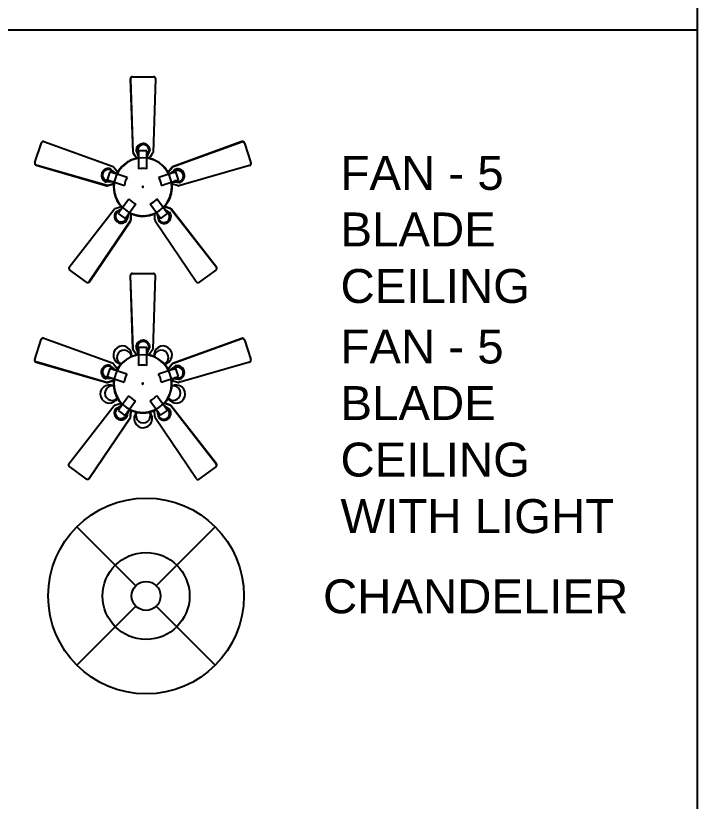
# Model space of a CAD drawing. Header units: inches. Extents: x 1062 to 6528, y -11616 to 5280.
# Drawn here: x 3020.3 to 3120, y -11126.3 to -11011.5 of the extents above; entities that cross this region are included whole.
import ezdxf

# ---------------------------------------------------------------- set-up
doc = ezdxf.new("R2010")
doc.units = ezdxf.units.IN
doc.header["$LTSCALE"] = 24
doc.header["$MEASUREMENT"] = 0
doc.layers.add('ELEC', color=1, linetype='CONTINUOUS')
doc.styles.add('ssp_STD', font='arial.ttf')

# ---------------------------------------------------------------- blocks, each defined once
blk = doc.blocks.new('*U200')
at = {"layer": 'ELEC', "color": 0}
for p, q in [((-2.43, 26, -46.52), (-2.46, 26, -46.52)), ((-2.43, 26, -46.52), (2.5, 26, -46.52)), ((-2.94, 25.51, -46.52), (-2.36, 8.14, -46.52)), ((-2.9, 25.51, -46.52), (-2.94, 25.51, -46.52)), ((-2.32, 8.14, -46.52), (-2.9, 25.51, -46.52)), ((2.97, 25.51, -46.52), (2.39, 8.14, -46.52)), ((-25.48, 5.72, -46.52), (-23.96, 10.41, -46.52)), ((-23.35, 10.71, -46.52), (-7, 4.79, -46.52)), ((0.07, 10.22, -46.52), (0.02, 10.22, -46.52)), ((0.12, 10.03, -46.52), (0.03, 10.03, -46.52)), ((23.36, 10.68, -46.52), (7.01, 4.76, -46.52)), ((7.02, 4.72, -46.52), (23.37, 10.64, -46.52)), ((23.37, 10.64, -46.52), (23.36, 10.68, -46.52)), ((23.98, 10.34, -46.52), (23.97, 10.37, -46.52)), ((23.98, 10.34, -46.52), (25.5, 5.66, -46.52)), ((-2.32, 8.14, -46.52), (-2.36, 8.14, -46.52)), ((-2.27, 7.97, -46.52), (-1.42, 6.72, -46.52)), ((-2.24, 7.97, -46.52), (-2.27, 7.97, -46.52)), ((-1.39, 6.72, -46.52), (-2.24, 7.97, -46.52)), ((-1.55, 8.58, -46.52), (-1.59, 8.58, -46.52)), ((-1, 8.51, -46.52), (-1, 4.25, -46.52)), ((0.97, 8.51, -46.52), (-1, 8.51, -46.52)), ((0.97, 4.26, -46.52), (0.97, 8.51, -46.52)), ((2.3, 7.97, -46.52), (1.46, 6.72, -46.52)), ((-25.48, 5.72, -46.52), (-25.49, 5.69, -46.52)), ((-25.17, 5.12, -46.52), (-25.18, 5.09, -46.52)), ((-25.18, 5.09, -46.52), (-8.47, 0.27, -46.52)), ((-8.46, 0.3, -46.52), (-25.17, 5.12, -46.52)), ((-6.87, 4.65, -46.52), (-5.95, 3.47, -46.52)), ((6.88, 4.62, -46.52), (5.96, 3.44, -46.52)), ((6, 3.44, -46.52), (6.89, 4.59, -46.52)), ((6.89, 4.59, -46.52), (6.88, 4.62, -46.52)), ((7.02, 4.72, -46.52), (7.01, 4.76, -46.52)), ((7.68, 4.12, -46.52), (7.67, 4.16, -46.52)), ((25.19, 5.06, -46.52), (8.48, 0.24, -46.52)), ((-9.7, 3.22, -46.52), (-9.71, 3.18, -46.52)), ((-9.5, 3.21, -46.52), (-9.53, 3.13, -46.52)), ((-7.8, 3.55, -46.52), (-8.41, 1.68, -46.52)), ((-3.74, 2.25, -46.52), (-7.8, 3.55, -46.52)), ((7.8, 3.55, -46.52), (3.74, 2.25, -46.52)), ((8.41, 1.68, -46.52), (7.8, 3.55, -46.52)), ((9.57, 2.98, -46.52), (9.55, 3.06, -46.52)), ((9.74, 3.09, -46.52), (9.73, 3.13, -46.52)), ((-8.64, 1.18, -46.52), (-8.65, 1.14, -46.52)), ((-8.46, 0.3, -46.52), (-8.47, 0.27, -46.52)), ((-8.41, 1.68, -46.52), (-4.35, 0.36, -46.52)), ((-8.28, 0.3, -46.52), (-6.85, 0.72, -46.52)), ((-8.27, 0.33, -46.52), (-8.28, 0.3, -46.52)), ((-6.85, 0.75, -46.52), (-8.27, 0.33, -46.52)), ((4.35, 0.36, -46.52), (8.41, 1.68, -46.52)), ((8.29, 0.27, -46.52), (6.85, 0.69, -46.52)), ((-3.3, -2.86, -46.52), (-5.81, -6.31, -46.52)), ((5.82, -6.3, -46.52), (3.31, -2.85, -46.52)), ((-17.4, -18.9, -46.52), (-6.72, -5.18, -46.52)), ((-6.55, -5.09, -46.52), (-5.15, -4.59, -46.52)), ((-4.2, -7.48, -46.52), (-1.69, -4.03, -46.52)), ((1.72, -4.02, -46.52), (4.22, -7.46, -46.52)), ((5.12, -4.61, -46.52), (6.52, -5.11, -46.52)), ((6.55, -5.09, -46.52), (5.14, -4.59, -46.52)), ((6.52, -5.11, -46.52), (6.55, -5.09, -46.52)), ((6.62, -5.16, -46.52), (6.64, -5.14, -46.52)), ((6.62, -5.16, -46.52), (17.35, -18.94, -46.52)), ((17.37, -18.92, -46.52), (6.64, -5.14, -46.52)), ((-5.81, -6.31, -46.52), (-4.2, -7.48, -46.52)), ((-2.83, -6.28, -46.52), (-2.88, -7.76, -46.52)), ((-2.85, -7.78, -46.52), (-2.8, -6.29, -46.52)), ((2.85, -7.78, -46.52), (2.8, -6.29, -46.52)), ((4.22, -7.46, -46.52), (5.82, -6.3, -46.52)), ((6.3, -6.03, -46.52), (6.33, -6.01, -46.52)), ((-2.91, -7.95, -46.52), (-12.65, -22.35, -46.52)), ((-12.62, -22.37, -46.52), (-2.88, -7.97, -46.52)), ((-6.06, -8.23, -46.52), (-6.03, -8.26, -46.52)), ((-5.99, -8.04, -46.52), (-5.92, -8.09, -46.52)), ((-3.79, -7.85, -46.52), (-3.76, -7.88, -46.52)), ((-2.91, -7.95, -46.52), (-2.88, -7.97, -46.52)), ((-2.88, -7.76, -46.52), (-2.85, -7.78, -46.52)), ((12.59, -22.39, -46.52), (2.9, -8.07, -46.52)), ((5.79, -8.19, -46.52), (5.86, -8.13, -46.52)), ((5.95, -8.31, -46.52), (5.99, -8.28, -46.52)), ((-13.32, -22.46, -46.52), (-17.3, -19.57, -46.52)), ((17.25, -19.61, -46.52), (13.26, -22.5, -46.52)), ((17.25, -19.61, -46.52), (17.27, -19.59, -46.52)), ((17.35, -18.94, -46.52), (17.37, -18.92, -46.52)), ((-13.32, -22.46, -46.52), (-13.29, -22.48, -46.52)), ((-12.65, -22.35, -46.52), (-12.62, -22.37, -46.52))]:
    blk.add_line(p, q, dxfattribs=at)
at = {"layer": 'ELEC', "color": 0, "elevation": -46.52, "flags": 128}
for points in [[(1.69, 8.58), (1.68, 8.65), (1.68, 8.71), (1.67, 8.78), (1.66, 8.84), (1.65, 8.91), (1.64, 8.97), (1.62, 9.03), (1.6, 9.1), (1.58, 9.16), (1.56, 9.22), (1.53, 9.28), (1.5, 9.34), (1.47, 9.39), (1.44, 9.45), (1.4, 9.5), (1.37, 9.56), (1.33, 9.61), (1.28, 9.66), (1.24, 9.71), (1.2, 9.76), (1.15, 9.8), (1.1, 9.84), (1.05, 9.88), (1, 9.92), (0.94, 9.96), (0.89, 9.99), (0.83, 10.03), (0.77, 10.06), (0.71, 10.08), (0.65, 10.11), (0.59, 10.13), (0.53, 10.15), (0.47, 10.17), (0.4, 10.18), (0.34, 10.2), (0.28, 10.21), (0.21, 10.21), (0.15, 10.22), (0.08, 10.22), (0.07, 10.22)], [(1.03, 6.81), (1.05, 6.96), (1.09, 7.15), (1.14, 7.33), (1.2, 7.52), (1.26, 7.7), (1.33, 7.88), (1.4, 8.05), (1.48, 8.22), (1.57, 8.39), (1.67, 8.55), (1.69, 8.58)], [(-1.03, 6.82), (-1.3, 6.77), (-1.57, 6.71), (-1.83, 6.65), (-2.1, 6.57), (-2.36, 6.48), (-2.62, 6.38), (-2.87, 6.27), (-3.12, 6.15), (-3.36, 6.02), (-3.6, 5.88), (-3.83, 5.73), (-4.06, 5.57), (-4.28, 5.41), (-4.49, 5.23), (-4.7, 5.05), (-4.9, 4.86), (-5.09, 4.66), (-5.27, 4.45), (-5.44, 4.24), (-5.61, 4.01), (-5.76, 3.79), (-5.91, 3.55), (-6.05, 3.31), (-6.18, 3.07)], [(6.19, 3.03), (6.12, 3.18), (5.98, 3.42), (5.84, 3.66), (5.69, 3.89), (5.53, 4.12), (5.36, 4.33), (5.18, 4.55), (5, 4.75), (4.8, 4.95), (4.6, 5.13), (4.39, 5.31), (4.18, 5.48), (3.95, 5.65), (3.73, 5.8), (3.49, 5.95), (3.25, 6.08), (3, 6.21), (2.75, 6.32), (2.5, 6.43), (2.24, 6.52), (1.98, 6.6), (1.71, 6.68), (1.44, 6.74), (1.17, 6.79), (0.97, 6.82)], [(-7.64, 4.25), (-7.7, 4.27), (-7.77, 4.29), (-7.83, 4.3), (-7.9, 4.32), (-7.96, 4.32), (-8.03, 4.33), (-8.09, 4.33), (-8.16, 4.34), (-8.22, 4.33), (-8.29, 4.33), (-8.35, 4.32), (-8.42, 4.31), (-8.48, 4.3), (-8.55, 4.29), (-8.61, 4.27), (-8.67, 4.25), (-8.73, 4.23), (-8.79, 4.21), (-8.85, 4.18), (-8.91, 4.15), (-8.97, 4.12), (-9.02, 4.09), (-9.08, 4.05), (-9.13, 4.01), (-9.18, 3.97), (-9.23, 3.93), (-9.28, 3.89), (-9.33, 3.84), (-9.37, 3.79), (-9.41, 3.74), (-9.45, 3.69), (-9.49, 3.64), (-9.53, 3.59), (-9.56, 3.53), (-9.59, 3.47), (-9.62, 3.42), (-9.65, 3.36), (-9.67, 3.3), (-9.7, 3.24), (-9.7, 3.22)], [(-6.15, 3.07), (-6.3, 3.15), (-6.46, 3.25), (-6.63, 3.35), (-6.78, 3.46), (-6.93, 3.57), (-7.08, 3.69), (-7.23, 3.82), (-7.36, 3.95), (-7.5, 4.09), (-7.62, 4.23), (-7.64, 4.25)], [(8.68, 1.05), (8.74, 1.07), (8.81, 1.09), (8.87, 1.12), (8.92, 1.15), (8.98, 1.18), (9.04, 1.21), (9.09, 1.25), (9.15, 1.28), (9.2, 1.32), (9.25, 1.36), (9.3, 1.41), (9.34, 1.45), (9.39, 1.5), (9.43, 1.55), (9.47, 1.6), (9.51, 1.65), (9.55, 1.71), (9.59, 1.76), (9.62, 1.82), (9.65, 1.88), (9.68, 1.93), (9.7, 1.99), (9.73, 2.06), (9.75, 2.12), (9.76, 2.18), (9.78, 2.24), (9.79, 2.31), (9.8, 2.37), (9.81, 2.44), (9.82, 2.5), (9.82, 2.57), (9.82, 2.63), (9.82, 2.7), (9.81, 2.76), (9.8, 2.82), (9.79, 2.89), (9.78, 2.95), (9.76, 3.02), (9.75, 3.08), (9.74, 3.09)], [(-6.8, 1.15), (-6.83, 0.97), (-6.86, 0.7), (-6.88, 0.42), (-6.9, 0.15), (-6.9, 0)], [(0.1, 0), (0.1, 0), (0.1, 0.01), (0.1, 0.01), (0.1, 0.01), (0.1, 0.02), (0.1, 0.02), (0.1, 0.03), (0.1, 0.03), (0.1, 0.03), (0.09, 0.04), (0.09, 0.04), (0.09, 0.05), (0.09, 0.05), (0.09, 0.05), (0.09, 0.06), (0.08, 0.06), (0.08, 0.06), (0.08, 0.07), (0.07, 0.07), (0.07, 0.07), (0.07, 0.08), (0.07, 0.08), (0.06, 0.08), (0.06, 0.08), (0.06, 0.09), (0.05, 0.09), (0.05, 0.09), (0.04, 0.09), (0.04, 0.09), (0.04, 0.1), (0.03, 0.1), (0.03, 0.1), (0.02, 0.1), (0.02, 0.1), (0.02, 0.1), (0.01, 0.1), (0.01, 0.1), (0, 0.1), (0, 0.1), (0, 0.1), (-0.01, 0.1), (-0.01, 0.1), (-0.02, 0.1), (-0.02, 0.1), (-0.02, 0.1), (-0.03, 0.1), (-0.03, 0.1), (-0.04, 0.1), (-0.04, 0.09), (-0.04, 0.09), (-0.05, 0.09), (-0.05, 0.09), (-0.06, 0.09), (-0.06, 0.08), (-0.06, 0.08), (-0.07, 0.08), (-0.07, 0.08), (-0.07, 0.07), (-0.07, 0.07), (-0.08, 0.07), (-0.08, 0.07), (-0.08, 0.06), (-0.09, 0.06), (-0.09, 0.06), (-0.09, 0.05), (-0.09, 0.05), (-0.09, 0.04), (-0.1, 0.04), (-0.1, 0.04), (-0.1, 0.03), (-0.1, 0.03), (-0.1, 0.03), (-0.1, 0.02), (-0.1, 0.02), (-0.1, 0.01), (-0.1, 0.01), (-0.1, 0), (-0.1, 0), (-0.1, 0)], [(6.78, 1.12), (6.95, 1.15), (7.14, 1.17), (7.33, 1.18), (7.52, 1.18), (7.71, 1.18), (7.9, 1.17), (8.09, 1.15), (8.28, 1.13), (8.47, 1.09), (8.65, 1.05), (8.68, 1.05)], [(6.9, 0), (6.89, 0.27), (6.87, 0.55), (6.85, 0.82), (6.81, 1.1), (6.8, 1.15)], [(-6.9, 0), (-6.89, -0.28), (-6.87, -0.55), (-6.85, -0.83), (-6.81, -1.1), (-6.76, -1.37), (-6.7, -1.64), (-6.63, -1.91), (-6.55, -2.17), (-6.45, -2.43), (-6.35, -2.69), (-6.24, -2.94), (-6.12, -3.19), (-5.99, -3.43), (-5.84, -3.66), (-5.69, -3.9), (-5.53, -4.12), (-5.36, -4.34), (-5.19, -4.55), (-5, -4.75), (-4.81, -4.95)], [(-0.1, 0), (-0.1, -0.01), (-0.1, -0.01), (-0.1, -0.01), (-0.1, -0.02), (-0.1, -0.02), (-0.1, -0.03), (-0.1, -0.03), (-0.1, -0.03), (-0.1, -0.04), (-0.1, -0.04), (-0.1, -0.05), (-0.09, -0.05), (-0.09, -0.05), (-0.09, -0.06), (-0.09, -0.06), (-0.08, -0.06), (-0.08, -0.07), (-0.08, -0.07), (-0.08, -0.07), (-0.07, -0.08), (-0.07, -0.08), (-0.07, -0.08), (-0.06, -0.08), (-0.06, -0.09), (-0.06, -0.09), (-0.05, -0.09), (-0.05, -0.09), (-0.05, -0.1), (-0.04, -0.1), (-0.04, -0.1), (-0.03, -0.1), (-0.03, -0.1), (-0.03, -0.1), (-0.02, -0.1), (-0.02, -0.1), (-0.01, -0.1), (-0.01, -0.11), (-0.01, -0.11), (0, -0.11), (0, -0.11), (0.01, -0.11), (0.01, -0.11), (0.01, -0.1), (0.02, -0.1), (0.02, -0.1), (0.03, -0.1), (0.03, -0.1), (0.03, -0.1), (0.04, -0.1), (0.04, -0.1), (0.05, -0.09), (0.05, -0.09), (0.05, -0.09), (0.06, -0.09), (0.06, -0.09), (0.06, -0.08), (0.07, -0.08), (0.07, -0.08), (0.07, -0.08), (0.08, -0.07), (0.08, -0.07), (0.08, -0.07), (0.08, -0.06), (0.09, -0.06), (0.09, -0.06), (0.09, -0.05), (0.09, -0.05), (0.09, -0.04), (0.1, -0.04), (0.1, -0.04), (0.1, -0.03), (0.1, -0.03), (0.1, -0.02), (0.1, -0.02), (0.1, -0.02), (0.1, -0.01), (0.1, -0.01), (0.1, 0), (0.1, 0)], [(4.83, -4.93), (4.89, -4.86), (5.08, -4.66), (5.27, -4.45), (5.44, -4.24), (5.61, -4.02), (5.76, -3.79), (5.91, -3.56), (6.05, -3.32), (6.17, -3.07), (6.29, -2.82), (6.4, -2.57), (6.5, -2.31), (6.58, -2.05), (6.66, -1.79), (6.73, -1.52), (6.78, -1.25), (6.83, -0.97), (6.86, -0.7), (6.88, -0.43), (6.89, -0.15), (6.9, 0)], [(-4.85, -4.93), (-4.95, -5.02), (-5.09, -5.14), (-5.24, -5.27), (-5.39, -5.38), (-5.54, -5.49), (-5.7, -5.59), (-5.87, -5.69), (-6.04, -5.78), (-6.21, -5.87), (-6.38, -5.94), (-6.41, -5.95)], [(-6.41, -5.95), (-6.45, -6.01), (-6.48, -6.06), (-6.52, -6.12), (-6.55, -6.18), (-6.57, -6.24), (-6.6, -6.3), (-6.62, -6.36), (-6.65, -6.42), (-6.66, -6.48), (-6.68, -6.54), (-6.69, -6.61), (-6.71, -6.67), (-6.71, -6.74), (-6.72, -6.8), (-6.72, -6.87), (-6.73, -6.93), (-6.72, -7), (-6.72, -7.06), (-6.71, -7.13), (-6.7, -7.19), (-6.69, -7.26), (-6.68, -7.32), (-6.66, -7.38), (-6.64, -7.45), (-6.62, -7.51), (-6.59, -7.57), (-6.57, -7.63), (-6.54, -7.68), (-6.51, -7.74), (-6.47, -7.8), (-6.44, -7.85), (-6.4, -7.9), (-6.36, -7.95), (-6.32, -8), (-6.27, -8.05), (-6.23, -8.1), (-6.18, -8.14), (-6.13, -8.18), (-6.08, -8.22), (-6.06, -8.23)], [(-3.18, -6.12), (-3.01, -6.21), (-2.75, -6.32), (-2.5, -6.43), (-2.24, -6.52), (-1.98, -6.61), (-1.71, -6.68), (-1.44, -6.75), (-1.17, -6.8), (-0.9, -6.84), (-0.63, -6.87), (-0.35, -6.89), (-0.08, -6.9), (0.2, -6.89), (0.48, -6.88), (0.75, -6.86), (1.02, -6.82), (1.3, -6.77), (1.57, -6.72), (1.83, -6.65), (2.1, -6.57), (2.36, -6.48), (2.62, -6.38), (2.87, -6.27), (3.12, -6.15), (3.23, -6.09)], [(3.17, -6.12), (3.24, -6.26), (3.32, -6.43), (3.39, -6.61), (3.45, -6.79), (3.51, -6.97), (3.56, -7.15), (3.6, -7.34), (3.63, -7.53), (3.66, -7.72), (3.68, -7.91), (3.68, -7.94)], [(3.68, -7.94), (3.72, -7.99), (3.76, -8.04), (3.8, -8.09), (3.85, -8.13), (3.9, -8.18), (3.95, -8.22), (4, -8.26), (4.05, -8.3), (4.1, -8.34), (4.16, -8.38), (4.21, -8.41), (4.27, -8.44), (4.33, -8.47), (4.39, -8.49), (4.45, -8.52), (4.51, -8.54), (4.58, -8.56), (4.64, -8.57), (4.7, -8.59), (4.77, -8.6), (4.83, -8.61), (4.9, -8.61), (4.96, -8.62), (5.03, -8.62), (5.09, -8.61), (5.16, -8.61), (5.22, -8.6), (5.29, -8.59), (5.35, -8.58), (5.41, -8.57), (5.47, -8.55), (5.54, -8.53), (5.6, -8.51), (5.66, -8.48), (5.72, -8.45), (5.77, -8.42), (5.83, -8.39), (5.89, -8.36), (5.94, -8.32), (5.95, -8.31)]]:
    blk.add_lwpolyline(points, dxfattribs=at)
at = {"layer": 'ELEC', "color": 0}
for radius, start, end in [(6.82, 0, 180), (4.37, 77.1929, 103.2637), (4.37, 148.9987, 175.2531), (4.37, 4.7469, 31.0013), (6.82, 180, 0), (4.37, 220.9006, 247.2637), (4.37, 293.1929, 319.2637)]:
    blk.add_arc((0, 0, -46.52), radius, start, end, dxfattribs=at)
for centre, major_axis, start_param, end_param in [((-2.46, 25.51, -46.52), (0, 0.484), 0, 1.570796), ((-2.43, 25.51, -46.52), (0, 0.484), 0, 1.570796), ((2.5, 25.51, -46.52), (0, 0.484), 4.712389, 6.283185), ((2.46, 25.51, -46.52), (0, 0.484), 5.905353, 6.137419), ((-23.5, 10.26, -46.52), (-0.46, 0.149), 4.712389, 6.283185), ((-23.51, 10.22, -46.52), (-0.46, 0.149), 6.021386, 6.137419), ((0.02, 8.58, -46.52), (0, 1.64), 0, 1.570796), ((0.11, 8.58, -46.52), (0, 1.39), 4.761565, 7.804693), ((0.12, 8.65, -46.52), (0, 1.38), 4.712389, 7.462224), ((23.51, 10.22, -46.52), (0.46, 0.149), 0, 1.570796), ((23.52, 10.19, -46.52), (0.46, 0.149), 0, 1.570796), ((-1.02, 8.73, -46.52), (0, 1.49), 1.980343, 2.111734), ((-0.98, 8.73, -46.52), (0, 1.49), 1.980343, 2.111734), ((-6.1, 5.98, -46.52), (0, 5.27), 4.871906, 5.228698), ((-6.02, 5.98, -46.52), (0, 5.52), 5.104129, 5.216074), ((0.12, 8.65, -46.52), (0, 1.38), 1.195695, 1.570796), ((-6.41, 5.92, -46.52), (0, 5.93), 5.084701, 5.191094), ((5.7, 6.04, -46.52), (0, 5.02), 1.024368, 1.286982), ((5.7, 6.04, -46.52), (0, 5.02), 1.024368, 1.282289), ((5.62, 6.04, -46.52), (0, 4.77), 1.128131, 1.174641), ((1.05, 8.73, -46.52), (0, 1.49), 4.171451, 4.302842), ((-25.03, 5.54, -46.52), (-0.46, 0.149), 0, 1.570796), ((-25.02, 5.57, -46.52), (-0.46, 0.149), 0, 1.570796), ((25.04, 5.51, -46.52), (0.46, 0.149), 4.712389, 6.283185), ((-8.19, 2.79, -46.52), (-1.31, 0.43), 4.712389, 7.556223), ((-8.13, 2.76, -46.52), (-1.32, 0.43), 4.761565, 7.429311), ((-3.98, 7.29, -46.52), (-4.78, 1.55), 1.024368, 1.284625), ((-3.98, 7.29, -46.52), (-4.78, 1.55), 1.024368, 1.282289), ((-4.01, 7.21, -46.52), (-4.54, 1.47), 1.128131, 1.174517), ((-7.98, 3.7, -46.52), (-1.41, 0.46), 4.171451, 4.302842), ((3.8, 7.65, -46.52), (5.01, 1.63), 4.870451, 5.228698), ((7.99, 3.66, -46.52), (1.41, 0.46), 1.980343, 2.111734), ((8, 3.63, -46.52), (1.41, 0.46), 1.980343, 2.111734), ((3.83, 7.57, -46.52), (5.25, 1.7), 5.090031, 5.216074), ((3.65, 7.93, -46.52), (5.64, 1.83), 5.116292, 5.191094), ((8.17, 2.63, -46.52), (1.56, 0.51), 0, 1.570796), ((8.26, 2.56, -46.52), (1.31, 0.43), 4.712389, 7.853982), ((8.19, 2.54, -46.52), (1.32, 0.43), 4.761565, 7.804693), ((-8.15, 2.67, -46.52), (-1.56, 0.51), 0, 1.570796), ((3.65, 7.93, -46.52), (5.64, 1.83), 5.068892, 5.086783), ((-8.13, 2.76, -46.52), (-1.32, 0.43), 1.18714, 1.521508), ((-8.19, 2.79, -46.52), (-1.31, 0.43), 1.308997, 1.570796), ((-7.57, -3.96, -46.52), (-5.01, 1.63), 4.869541, 5.228698), ((-7.55, -3.88, -46.52), (-5.25, 1.7), 5.104094, 5.216074), ((-7.61, -4.27, -46.52), (-5.64, 1.83), 5.116292, 5.191094), ((-8.62, 1.73, -46.52), (-1.41, 0.46), 1.980343, 2.111734), ((-8.61, 1.76, -46.52), (-1.41, 0.46), 1.980343, 2.111734), ((7.51, -3.56, -46.52), (4.78, 1.55), 1.024368, 1.264914), ((7.51, -3.56, -46.52), (4.78, 1.55), 1.230515, 1.255878), ((7.51, -3.56, -46.52), (4.78, 1.55), 1.024368, 1.230515), ((7.48, -3.48, -46.52), (4.54, 1.47), 1.128131, 1.174733), ((8.63, 1.7, -46.52), (1.41, 0.46), 4.171451, 4.302842), ((-5.98, -6.45, -46.52), (0.87, 1.2), 1.029858, 1.161249), ((-8.17, -1.54, -46.52), (2.95, 4.06), 4.16596, 4.414369), ((-8.17, -1.54, -46.52), (2.95, 4.06), 4.376245, 4.397997), ((8.45, -1.25, -46.52), (-3.1, 4.26), 1.733383, 2.087105), ((5.95, -6.47, -46.52), (-0.87, 1.2), 5.179816, 5.253327), ((5.98, -6.45, -46.52), (-0.87, 1.2), 5.179816, 5.253327), ((-5.18, -6.93, -46.52), (0.81, 1.11), 1.570796, 4.41463), ((-5.13, -6.88, -46.52), (0.82, 1.12), 1.619972, 4.328732), ((-8.17, -1.54, -46.52), (2.95, 4.06), 4.169835, 4.372108), ((-8.1, -1.59, -46.52), (2.8, 3.86), 4.269724, 4.31651), ((1.71, -8.56, -46.52), (3.48, 4.79), 1.9747, 2.049501), ((1.35, -8.38, -46.52), (3.24, 4.46), 1.962537, 2.074482), ((1.42, -8.43, -46.52), (3.1, 4.26), 1.732537, 2.087105), ((-0.99, -8.19, -46.52), (-2.8, 3.86), 4.269724, 4.316412), ((-1.07, -8.24, -46.52), (-2.95, 4.06), 4.16596, 4.428575), ((-1.07, -8.24, -46.52), (-2.95, 4.06), 4.16596, 4.423882), ((4.95, -7.01, -46.52), (-0.82, 1.12), 1.619972, 4.6631), ((4.98, -7.07, -46.52), (-0.81, 1.11), 1.570796, 4.712389), ((8.67, -1.02, -46.52), (-3.48, 4.79), 1.943108, 2.049501), ((8.38, -1.3, -46.52), (-3.24, 4.46), 1.962537, 2.074482), ((5.02, -6.96, -46.52), (-0.96, 1.33), 3.141593, 4.712389), ((-5.06, -6.93, -46.52), (0.96, 1.33), 3.141593, 4.712389), ((-5.13, -6.88, -46.52), (0.82, 1.12), 4.365604, 4.6631), ((-5.18, -6.93, -46.52), (0.81, 1.11), 4.45059, 4.712389), ((-4.34, -7.64, -46.52), (0.87, 1.2), 5.121936, 5.253327), ((-4.31, -7.66, -46.52), (0.87, 1.2), 5.121936, 5.253327), ((4.31, -7.67, -46.52), (-0.87, 1.2), 1.029858, 1.229344), ((-17.02, -19.18, -46.52), (0.284, 0.391), 1.570796, 3.141593), ((16.96, -19.22, -46.52), (-0.284, 0.391), 3.141593, 4.712389), ((16.99, -19.2, -46.52), (-0.284, 0.391), 3.141593, 4.712389), ((-13.04, -22.07, -46.52), (0.284, 0.391), 3.141593, 4.712389), ((-13.01, -22.09, -46.52), (0.284, 0.391), 3.141593, 4.712389), ((12.98, -22.11, -46.52), (-0.284, 0.391), 1.570796, 3.141593)]:
    blk.add_ellipse(centre, major_axis=major_axis, ratio=0.984808, start_param=start_param, end_param=end_param, dxfattribs=at)
for points, knots in [([(-1.26, 8.64, -46.52), (-1.28, 8.64, -46.52), (-1.31, 8.63, -46.52), (-1.37, 8.62, -46.52), (-1.42, 8.6, -46.52), (-1.48, 8.59, -46.52), (-1.53, 8.58, -46.52), (-1.55, 8.58, -46.52), (-1.55, 8.58, -46.52)], [0, 0, 0, 0, 0.142857, 0.285714, 0.428571, 0.571429, 0.857143, 1, 1, 1, 1]), ([(1.48, 8.65, -46.52), (1.5, 8.64, -46.52), (1.53, 8.63, -46.52), (1.58, 8.62, -46.52), (1.62, 8.61, -46.52), (1.67, 8.59, -46.52), (1.68, 8.58, -46.52), (1.69, 8.58, -46.52)], [0, 0, 0, 0, 0.1428571, 0.2857143, 0.4285714, 0.5714286, 0.8571429, 0.8571429, 0.8571429, 0.8571429]), ([(-7.77, 4.08, -46.52), (-7.76, 4.09, -46.52), (-7.74, 4.12, -46.52), (-7.71, 4.17, -46.52), (-7.69, 4.2, -46.52), (-7.66, 4.24, -46.52), (-7.65, 4.25, -46.52), (-7.64, 4.25, -46.52)], [0, 0, 0, 0, 0.1428571, 0.2857143, 0.4285714, 0.5714286, 0.8571429, 0.8571429, 0.8571429, 0.8571429]), ([(7.83, 3.87, -46.52), (7.82, 3.88, -46.52), (7.8, 3.91, -46.52), (7.77, 3.96, -46.52), (7.74, 4.01, -46.52), (7.71, 4.06, -46.52), (7.69, 4.1, -46.52), (7.68, 4.12, -46.52), (7.68, 4.12, -46.52)], [0, 0, 0, 0, 0.142857, 0.285714, 0.428571, 0.571429, 0.857143, 1, 1, 1, 1]), ([(-8.61, 1.47, -46.52), (-8.61, 1.45, -46.52), (-8.61, 1.42, -46.52), (-8.62, 1.36, -46.52), (-8.62, 1.31, -46.52), (-8.63, 1.24, -46.52), (-8.64, 1.2, -46.52), (-8.64, 1.18, -46.52), (-8.64, 1.18, -46.52)], [0, 0, 0, 0, 0.142857, 0.285714, 0.428571, 0.571429, 0.857143, 1, 1, 1, 1]), ([(8.68, 1.27, -46.52), (8.68, 1.25, -46.52), (8.69, 1.21, -46.52), (8.69, 1.16, -46.52), (8.69, 1.11, -46.52), (8.69, 1.07, -46.52), (8.68, 1.05, -46.52), (8.68, 1.05, -46.52)], [0, 0, 0, 0, 0.1428571, 0.2857143, 0.4285714, 0.5714286, 0.8571429, 0.8571429, 0.8571429, 0.8571429]), ([(-6.28, -6.13, -46.52), (-6.29, -6.12, -46.52), (-6.32, -6.09, -46.52), (-6.35, -6.05, -46.52), (-6.37, -6.01, -46.52), (-6.4, -5.97, -46.52), (-6.41, -5.96, -46.52), (-6.41, -5.95, -46.52)], [0, 0, 0, 0, 0.1428571, 0.2857143, 0.4285714, 0.5714286, 0.8571429, 0.8571429, 0.8571429, 0.8571429]), ([(6.1, -6.26, -46.52), (6.11, -6.24, -46.52), (6.13, -6.21, -46.52), (6.17, -6.17, -46.52), (6.21, -6.13, -46.52), (6.25, -6.08, -46.52), (6.28, -6.05, -46.52), (6.29, -6.04, -46.52), (6.3, -6.03, -46.52)], [0, 0, 0, 0, 0.142857, 0.285714, 0.428571, 0.571429, 0.857143, 1, 1, 1, 1]), ([(-4.06, -7.73, -46.52), (-4.05, -7.74, -46.52), (-4.01, -7.76, -46.52), (-3.96, -7.78, -46.52), (-3.91, -7.8, -46.52), (-3.85, -7.82, -46.52), (-3.81, -7.84, -46.52), (-3.79, -7.85, -46.52), (-3.79, -7.85, -46.52)], [0, 0, 0, 0, 0.142857, 0.285714, 0.428571, 0.571429, 0.857143, 1, 1, 1, 1]), ([(3.89, -7.87, -46.52), (3.87, -7.87, -46.52), (3.84, -7.89, -46.52), (3.79, -7.91, -46.52), (3.75, -7.92, -46.52), (3.7, -7.93, -46.52), (3.68, -7.94, -46.52), (3.68, -7.94, -46.52)], [0, 0, 0, 0, 0.1428571, 0.2857143, 0.4285714, 0.5714286, 0.8571429, 0.8571429, 0.8571429, 0.8571429])]:
    blk.add_open_spline(points, degree=3, knots=knots, dxfattribs=at)
blk = doc.blocks.new('*U574')
at = {"layer": 'ELEC', "color": 0}
for p, q in [((-2.43, 26, -46.52), (-2.46, 26, -46.52)), ((-2.43, 26, -46.52), (2.5, 26, -46.52)), ((-2.94, 25.51, -46.52), (-2.36, 8.14, -46.52)), ((-2.9, 25.51, -46.52), (-2.94, 25.51, -46.52)), ((-2.32, 8.14, -46.52), (-2.9, 25.51, -46.52)), ((2.97, 25.51, -46.52), (2.39, 8.14, -46.52)), ((-25.48, 5.72, -46.52), (-23.96, 10.41, -46.52)), ((-23.35, 10.71, -46.52), (-7, 4.79, -46.52)), ((0.07, 10.22, -46.52), (0.02, 10.22, -46.52)), ((0.12, 10.03, -46.52), (0.03, 10.03, -46.52)), ((23.36, 10.68, -46.52), (7.01, 4.76, -46.52)), ((7.02, 4.72, -46.52), (23.37, 10.64, -46.52)), ((23.37, 10.64, -46.52), (23.36, 10.68, -46.52)), ((23.98, 10.34, -46.52), (23.97, 10.37, -46.52)), ((23.98, 10.34, -46.52), (25.5, 5.66, -46.52)), ((-2.32, 8.14, -46.52), (-2.36, 8.14, -46.52)), ((-2.27, 7.97, -46.52), (-1.42, 6.72, -46.52)), ((-2.24, 7.97, -46.52), (-2.27, 7.97, -46.52)), ((-1.39, 6.72, -46.52), (-2.24, 7.97, -46.52)), ((-1.55, 8.58, -46.52), (-1.59, 8.58, -46.52)), ((-1, 8.51, -46.52), (-1, 4.25, -46.52)), ((0.97, 8.51, -46.52), (-1, 8.51, -46.52)), ((0.97, 4.26, -46.52), (0.97, 8.51, -46.52)), ((2.3, 7.97, -46.52), (1.46, 6.72, -46.52)), ((-25.48, 5.72, -46.52), (-25.49, 5.69, -46.52)), ((-25.17, 5.12, -46.52), (-25.18, 5.09, -46.52)), ((-25.18, 5.09, -46.52), (-8.47, 0.27, -46.52)), ((-8.46, 0.3, -46.52), (-25.17, 5.12, -46.52)), ((-6.87, 4.65, -46.52), (-5.95, 3.47, -46.52)), ((6.88, 4.62, -46.52), (5.96, 3.44, -46.52)), ((6, 3.44, -46.52), (6.89, 4.59, -46.52)), ((6.89, 4.59, -46.52), (6.88, 4.62, -46.52)), ((7.02, 4.72, -46.52), (7.01, 4.76, -46.52)), ((7.68, 4.12, -46.52), (7.67, 4.16, -46.52)), ((25.19, 5.06, -46.52), (8.48, 0.24, -46.52)), ((-9.7, 3.22, -46.52), (-9.71, 3.18, -46.52)), ((-9.5, 3.21, -46.52), (-9.53, 3.13, -46.52)), ((-7.8, 3.55, -46.52), (-8.41, 1.68, -46.52)), ((-3.74, 2.25, -46.52), (-7.8, 3.55, -46.52)), ((7.8, 3.55, -46.52), (3.74, 2.25, -46.52)), ((8.41, 1.68, -46.52), (7.8, 3.55, -46.52)), ((9.57, 2.98, -46.52), (9.55, 3.06, -46.52)), ((9.74, 3.09, -46.52), (9.73, 3.13, -46.52)), ((-8.64, 1.18, -46.52), (-8.65, 1.14, -46.52)), ((-8.46, 0.3, -46.52), (-8.47, 0.27, -46.52)), ((-8.41, 1.68, -46.52), (-4.35, 0.36, -46.52)), ((-8.28, 0.3, -46.52), (-6.85, 0.72, -46.52)), ((-8.27, 0.33, -46.52), (-8.28, 0.3, -46.52)), ((-6.85, 0.75, -46.52), (-8.27, 0.33, -46.52)), ((4.35, 0.36, -46.52), (8.41, 1.68, -46.52)), ((8.29, 0.27, -46.52), (6.85, 0.69, -46.52)), ((-3.3, -2.86, -46.52), (-5.81, -6.31, -46.52)), ((5.82, -6.3, -46.52), (3.31, -2.85, -46.52)), ((-17.4, -18.9, -46.52), (-6.72, -5.18, -46.52)), ((-6.55, -5.09, -46.52), (-5.15, -4.59, -46.52)), ((-4.2, -7.48, -46.52), (-1.69, -4.03, -46.52)), ((1.72, -4.02, -46.52), (4.22, -7.46, -46.52)), ((5.12, -4.61, -46.52), (6.52, -5.11, -46.52)), ((6.55, -5.09, -46.52), (5.14, -4.59, -46.52)), ((6.52, -5.11, -46.52), (6.55, -5.09, -46.52)), ((6.62, -5.16, -46.52), (6.64, -5.14, -46.52)), ((6.62, -5.16, -46.52), (17.35, -18.94, -46.52)), ((17.37, -18.92, -46.52), (6.64, -5.14, -46.52)), ((-5.81, -6.31, -46.52), (-4.2, -7.48, -46.52)), ((-2.83, -6.28, -46.52), (-2.88, -7.76, -46.52)), ((-2.85, -7.78, -46.52), (-2.8, -6.29, -46.52)), ((2.85, -7.78, -46.52), (2.8, -6.29, -46.52)), ((4.22, -7.46, -46.52), (5.82, -6.3, -46.52)), ((6.3, -6.03, -46.52), (6.33, -6.01, -46.52)), ((-2.91, -7.95, -46.52), (-12.65, -22.35, -46.52)), ((-12.62, -22.37, -46.52), (-2.88, -7.97, -46.52)), ((-6.06, -8.23, -46.52), (-6.03, -8.26, -46.52)), ((-5.99, -8.04, -46.52), (-5.92, -8.09, -46.52)), ((-3.79, -7.85, -46.52), (-3.76, -7.88, -46.52)), ((-2.91, -7.95, -46.52), (-2.88, -7.97, -46.52)), ((-2.88, -7.76, -46.52), (-2.85, -7.78, -46.52)), ((12.59, -22.39, -46.52), (2.9, -8.07, -46.52)), ((5.79, -8.19, -46.52), (5.86, -8.13, -46.52)), ((5.95, -8.31, -46.52), (5.99, -8.28, -46.52)), ((-13.32, -22.46, -46.52), (-17.3, -19.57, -46.52)), ((17.25, -19.61, -46.52), (13.26, -22.5, -46.52)), ((17.25, -19.61, -46.52), (17.27, -19.59, -46.52)), ((17.35, -18.94, -46.52), (17.37, -18.92, -46.52)), ((-13.32, -22.46, -46.52), (-13.29, -22.48, -46.52)), ((-12.65, -22.35, -46.52), (-12.62, -22.37, -46.52))]:
    blk.add_line(p, q, dxfattribs=at)
at = {"layer": 'ELEC', "color": 0, "elevation": -46.52, "flags": 128}
for points in [[(1.69, 8.58), (1.68, 8.65), (1.68, 8.71), (1.67, 8.78), (1.66, 8.84), (1.65, 8.91), (1.64, 8.97), (1.62, 9.03), (1.6, 9.1), (1.58, 9.16), (1.56, 9.22), (1.53, 9.28), (1.5, 9.34), (1.47, 9.39), (1.44, 9.45), (1.4, 9.5), (1.37, 9.56), (1.33, 9.61), (1.28, 9.66), (1.24, 9.71), (1.2, 9.76), (1.15, 9.8), (1.1, 9.84), (1.05, 9.88), (1, 9.92), (0.94, 9.96), (0.89, 9.99), (0.83, 10.03), (0.77, 10.06), (0.71, 10.08), (0.65, 10.11), (0.59, 10.13), (0.53, 10.15), (0.47, 10.17), (0.4, 10.18), (0.34, 10.2), (0.28, 10.21), (0.21, 10.21), (0.15, 10.22), (0.08, 10.22), (0.07, 10.22)], [(1.03, 6.81), (1.05, 6.96), (1.09, 7.15), (1.14, 7.33), (1.2, 7.52), (1.26, 7.7), (1.33, 7.88), (1.4, 8.05), (1.48, 8.22), (1.57, 8.39), (1.67, 8.55), (1.69, 8.58)], [(-1.03, 6.82), (-1.3, 6.77), (-1.57, 6.71), (-1.83, 6.65), (-2.1, 6.57), (-2.36, 6.48), (-2.62, 6.38), (-2.87, 6.27), (-3.12, 6.15), (-3.36, 6.02), (-3.6, 5.88), (-3.83, 5.73), (-4.06, 5.57), (-4.28, 5.41), (-4.49, 5.23), (-4.7, 5.05), (-4.9, 4.86), (-5.09, 4.66), (-5.27, 4.45), (-5.44, 4.24), (-5.61, 4.01), (-5.76, 3.79), (-5.91, 3.55), (-6.05, 3.31), (-6.18, 3.07)], [(6.19, 3.03), (6.12, 3.18), (5.98, 3.42), (5.84, 3.66), (5.69, 3.89), (5.53, 4.12), (5.36, 4.33), (5.18, 4.55), (5, 4.75), (4.8, 4.95), (4.6, 5.13), (4.39, 5.31), (4.18, 5.48), (3.95, 5.65), (3.73, 5.8), (3.49, 5.95), (3.25, 6.08), (3, 6.21), (2.75, 6.32), (2.5, 6.43), (2.24, 6.52), (1.98, 6.6), (1.71, 6.68), (1.44, 6.74), (1.17, 6.79), (0.97, 6.82)], [(-7.64, 4.25), (-7.7, 4.27), (-7.77, 4.29), (-7.83, 4.3), (-7.9, 4.32), (-7.96, 4.32), (-8.03, 4.33), (-8.09, 4.33), (-8.16, 4.34), (-8.22, 4.33), (-8.29, 4.33), (-8.35, 4.32), (-8.42, 4.31), (-8.48, 4.3), (-8.55, 4.29), (-8.61, 4.27), (-8.67, 4.25), (-8.73, 4.23), (-8.79, 4.21), (-8.85, 4.18), (-8.91, 4.15), (-8.97, 4.12), (-9.02, 4.09), (-9.08, 4.05), (-9.13, 4.01), (-9.18, 3.97), (-9.23, 3.93), (-9.28, 3.89), (-9.33, 3.84), (-9.37, 3.79), (-9.41, 3.74), (-9.45, 3.69), (-9.49, 3.64), (-9.53, 3.59), (-9.56, 3.53), (-9.59, 3.47), (-9.62, 3.42), (-9.65, 3.36), (-9.67, 3.3), (-9.7, 3.24), (-9.7, 3.22)], [(-6.15, 3.07), (-6.3, 3.15), (-6.46, 3.25), (-6.63, 3.35), (-6.78, 3.46), (-6.93, 3.57), (-7.08, 3.69), (-7.23, 3.82), (-7.36, 3.95), (-7.5, 4.09), (-7.62, 4.23), (-7.64, 4.25)], [(8.68, 1.05), (8.74, 1.07), (8.81, 1.09), (8.87, 1.12), (8.92, 1.15), (8.98, 1.18), (9.04, 1.21), (9.09, 1.25), (9.15, 1.28), (9.2, 1.32), (9.25, 1.36), (9.3, 1.41), (9.34, 1.45), (9.39, 1.5), (9.43, 1.55), (9.47, 1.6), (9.51, 1.65), (9.55, 1.71), (9.59, 1.76), (9.62, 1.82), (9.65, 1.88), (9.68, 1.93), (9.7, 1.99), (9.73, 2.06), (9.75, 2.12), (9.76, 2.18), (9.78, 2.24), (9.79, 2.31), (9.8, 2.37), (9.81, 2.44), (9.82, 2.5), (9.82, 2.57), (9.82, 2.63), (9.82, 2.7), (9.81, 2.76), (9.8, 2.82), (9.79, 2.89), (9.78, 2.95), (9.76, 3.02), (9.75, 3.08), (9.74, 3.09)], [(-6.8, 1.15), (-6.83, 0.97), (-6.86, 0.7), (-6.88, 0.42), (-6.9, 0.15), (-6.9, 0)], [(0.1, 0), (0.1, 0), (0.1, 0.01), (0.1, 0.01), (0.1, 0.01), (0.1, 0.02), (0.1, 0.02), (0.1, 0.03), (0.1, 0.03), (0.1, 0.03), (0.09, 0.04), (0.09, 0.04), (0.09, 0.05), (0.09, 0.05), (0.09, 0.05), (0.09, 0.06), (0.08, 0.06), (0.08, 0.06), (0.08, 0.07), (0.07, 0.07), (0.07, 0.07), (0.07, 0.08), (0.07, 0.08), (0.06, 0.08), (0.06, 0.08), (0.06, 0.09), (0.05, 0.09), (0.05, 0.09), (0.04, 0.09), (0.04, 0.09), (0.04, 0.1), (0.03, 0.1), (0.03, 0.1), (0.02, 0.1), (0.02, 0.1), (0.02, 0.1), (0.01, 0.1), (0.01, 0.1), (0, 0.1), (0, 0.1), (0, 0.1), (-0.01, 0.1), (-0.01, 0.1), (-0.02, 0.1), (-0.02, 0.1), (-0.02, 0.1), (-0.03, 0.1), (-0.03, 0.1), (-0.04, 0.1), (-0.04, 0.09), (-0.04, 0.09), (-0.05, 0.09), (-0.05, 0.09), (-0.06, 0.09), (-0.06, 0.08), (-0.06, 0.08), (-0.07, 0.08), (-0.07, 0.08), (-0.07, 0.07), (-0.07, 0.07), (-0.08, 0.07), (-0.08, 0.07), (-0.08, 0.06), (-0.09, 0.06), (-0.09, 0.06), (-0.09, 0.05), (-0.09, 0.05), (-0.09, 0.04), (-0.1, 0.04), (-0.1, 0.04), (-0.1, 0.03), (-0.1, 0.03), (-0.1, 0.03), (-0.1, 0.02), (-0.1, 0.02), (-0.1, 0.01), (-0.1, 0.01), (-0.1, 0), (-0.1, 0), (-0.1, 0)], [(6.78, 1.12), (6.95, 1.15), (7.14, 1.17), (7.33, 1.18), (7.52, 1.18), (7.71, 1.18), (7.9, 1.17), (8.09, 1.15), (8.28, 1.13), (8.47, 1.09), (8.65, 1.05), (8.68, 1.05)], [(6.9, 0), (6.89, 0.27), (6.87, 0.55), (6.85, 0.82), (6.81, 1.1), (6.8, 1.15)], [(-6.9, 0), (-6.89, -0.28), (-6.87, -0.55), (-6.85, -0.83), (-6.81, -1.1), (-6.76, -1.37), (-6.7, -1.64), (-6.63, -1.91), (-6.55, -2.17), (-6.45, -2.43), (-6.35, -2.69), (-6.24, -2.94), (-6.12, -3.19), (-5.99, -3.43), (-5.84, -3.66), (-5.69, -3.9), (-5.53, -4.12), (-5.36, -4.34), (-5.19, -4.55), (-5, -4.75), (-4.81, -4.95)], [(-0.1, 0), (-0.1, -0.01), (-0.1, -0.01), (-0.1, -0.01), (-0.1, -0.02), (-0.1, -0.02), (-0.1, -0.03), (-0.1, -0.03), (-0.1, -0.03), (-0.1, -0.04), (-0.1, -0.04), (-0.1, -0.05), (-0.09, -0.05), (-0.09, -0.05), (-0.09, -0.06), (-0.09, -0.06), (-0.08, -0.06), (-0.08, -0.07), (-0.08, -0.07), (-0.08, -0.07), (-0.07, -0.08), (-0.07, -0.08), (-0.07, -0.08), (-0.06, -0.08), (-0.06, -0.09), (-0.06, -0.09), (-0.05, -0.09), (-0.05, -0.09), (-0.05, -0.1), (-0.04, -0.1), (-0.04, -0.1), (-0.03, -0.1), (-0.03, -0.1), (-0.03, -0.1), (-0.02, -0.1), (-0.02, -0.1), (-0.01, -0.1), (-0.01, -0.11), (-0.01, -0.11), (0, -0.11), (0, -0.11), (0.01, -0.11), (0.01, -0.11), (0.01, -0.1), (0.02, -0.1), (0.02, -0.1), (0.03, -0.1), (0.03, -0.1), (0.03, -0.1), (0.04, -0.1), (0.04, -0.1), (0.05, -0.09), (0.05, -0.09), (0.05, -0.09), (0.06, -0.09), (0.06, -0.09), (0.06, -0.08), (0.07, -0.08), (0.07, -0.08), (0.07, -0.08), (0.08, -0.07), (0.08, -0.07), (0.08, -0.07), (0.08, -0.06), (0.09, -0.06), (0.09, -0.06), (0.09, -0.05), (0.09, -0.05), (0.09, -0.04), (0.1, -0.04), (0.1, -0.04), (0.1, -0.03), (0.1, -0.03), (0.1, -0.02), (0.1, -0.02), (0.1, -0.02), (0.1, -0.01), (0.1, -0.01), (0.1, 0), (0.1, 0)], [(4.83, -4.93), (4.89, -4.86), (5.08, -4.66), (5.27, -4.45), (5.44, -4.24), (5.61, -4.02), (5.76, -3.79), (5.91, -3.56), (6.05, -3.32), (6.17, -3.07), (6.29, -2.82), (6.4, -2.57), (6.5, -2.31), (6.58, -2.05), (6.66, -1.79), (6.73, -1.52), (6.78, -1.25), (6.83, -0.97), (6.86, -0.7), (6.88, -0.43), (6.89, -0.15), (6.9, 0)], [(-4.85, -4.93), (-4.95, -5.02), (-5.09, -5.14), (-5.24, -5.27), (-5.39, -5.38), (-5.54, -5.49), (-5.7, -5.59), (-5.87, -5.69), (-6.04, -5.78), (-6.21, -5.87), (-6.38, -5.94), (-6.41, -5.95)], [(-6.41, -5.95), (-6.45, -6.01), (-6.48, -6.06), (-6.52, -6.12), (-6.55, -6.18), (-6.57, -6.24), (-6.6, -6.3), (-6.62, -6.36), (-6.65, -6.42), (-6.66, -6.48), (-6.68, -6.54), (-6.69, -6.61), (-6.71, -6.67), (-6.71, -6.74), (-6.72, -6.8), (-6.72, -6.87), (-6.73, -6.93), (-6.72, -7), (-6.72, -7.06), (-6.71, -7.13), (-6.7, -7.19), (-6.69, -7.26), (-6.68, -7.32), (-6.66, -7.38), (-6.64, -7.45), (-6.62, -7.51), (-6.59, -7.57), (-6.57, -7.63), (-6.54, -7.68), (-6.51, -7.74), (-6.47, -7.8), (-6.44, -7.85), (-6.4, -7.9), (-6.36, -7.95), (-6.32, -8), (-6.27, -8.05), (-6.23, -8.1), (-6.18, -8.14), (-6.13, -8.18), (-6.08, -8.22), (-6.06, -8.23)], [(-3.18, -6.12), (-3.01, -6.21), (-2.75, -6.32), (-2.5, -6.43), (-2.24, -6.52), (-1.98, -6.61), (-1.71, -6.68), (-1.44, -6.75), (-1.17, -6.8), (-0.9, -6.84), (-0.63, -6.87), (-0.35, -6.89), (-0.08, -6.9), (0.2, -6.89), (0.48, -6.88), (0.75, -6.86), (1.02, -6.82), (1.3, -6.77), (1.57, -6.72), (1.83, -6.65), (2.1, -6.57), (2.36, -6.48), (2.62, -6.38), (2.87, -6.27), (3.12, -6.15), (3.23, -6.09)], [(3.17, -6.12), (3.24, -6.26), (3.32, -6.43), (3.39, -6.61), (3.45, -6.79), (3.51, -6.97), (3.56, -7.15), (3.6, -7.34), (3.63, -7.53), (3.66, -7.72), (3.68, -7.91), (3.68, -7.94)], [(3.68, -7.94), (3.72, -7.99), (3.76, -8.04), (3.8, -8.09), (3.85, -8.13), (3.9, -8.18), (3.95, -8.22), (4, -8.26), (4.05, -8.3), (4.1, -8.34), (4.16, -8.38), (4.21, -8.41), (4.27, -8.44), (4.33, -8.47), (4.39, -8.49), (4.45, -8.52), (4.51, -8.54), (4.58, -8.56), (4.64, -8.57), (4.7, -8.59), (4.77, -8.6), (4.83, -8.61), (4.9, -8.61), (4.96, -8.62), (5.03, -8.62), (5.09, -8.61), (5.16, -8.61), (5.22, -8.6), (5.29, -8.59), (5.35, -8.58), (5.41, -8.57), (5.47, -8.55), (5.54, -8.53), (5.6, -8.51), (5.66, -8.48), (5.72, -8.45), (5.77, -8.42), (5.83, -8.39), (5.89, -8.36), (5.94, -8.32), (5.95, -8.31)]]:
    blk.add_lwpolyline(points, dxfattribs=at)
at = {"layer": 'ELEC', "color": 0}
for centre, radius, start, end in [((-4.78, 6.74, -46.52), 2.14, 350.7421, 260.9533), ((-4.37, 6.17, -46.52), 1.72, 7.4906, 244.5094), ((4.78, 6.74, -46.52), 2.14, 279.0467, 189.2579), ((4.36, 6.17, -46.52), 1.72, 295.4906, 172.5094), ((0, 0, -46.52), 6.82, 0, 180), ((0, 0, -46.52), 4.37, 77.1929, 103.2637), ((0, 0, -46.52), 4.37, 148.9987, 175.2531), ((0, 0, -46.52), 4.37, 4.7469, 31.0013), ((-7.89, -2.46, -46.52), 2.14, 62.7421, 332.9533), ((-7.22, -2.24, -46.52), 1.72, 79.4906, 316.5094), ((0, 0, -46.52), 6.82, 180, 0), ((7.22, -2.24, -46.52), 1.72, 223.4906, 100.5094), ((7.89, -2.46, -46.52), 2.14, 207.0467, 117.2579), ((0, 0, -46.52), 4.37, 220.9006, 247.2637), ((0, 0, -46.52), 4.37, 293.1929, 319.2637), ((0.1, -8.26, -46.52), 2.14, 135.0467, 45.2579), ((0.1, -7.56, -46.52), 1.72, 151.4906, 28.5094)]:
    blk.add_arc(centre, radius, start, end, dxfattribs=at)
for centre, major_axis, start_param, end_param in [((-2.46, 25.51, -46.52), (0, 0.484), 0, 1.570796), ((-2.43, 25.51, -46.52), (0, 0.484), 0, 1.570796), ((2.5, 25.51, -46.52), (0, 0.484), 4.712389, 6.283185), ((2.46, 25.51, -46.52), (0, 0.484), 5.905353, 6.137419), ((-23.5, 10.26, -46.52), (-0.46, 0.149), 4.712389, 6.283185), ((-23.51, 10.22, -46.52), (-0.46, 0.149), 6.021386, 6.137419), ((0.02, 8.58, -46.52), (0, 1.64), 0, 1.570796), ((0.11, 8.58, -46.52), (0, 1.39), 4.761565, 7.804693), ((0.12, 8.65, -46.52), (0, 1.38), 4.712389, 7.462224), ((23.51, 10.22, -46.52), (0.46, 0.149), 0, 1.570796), ((23.52, 10.19, -46.52), (0.46, 0.149), 0, 1.570796), ((-1.02, 8.73, -46.52), (0, 1.49), 1.980343, 2.111734), ((-0.98, 8.73, -46.52), (0, 1.49), 1.980343, 2.111734), ((-6.1, 5.98, -46.52), (0, 5.27), 4.871906, 5.228698), ((-6.02, 5.98, -46.52), (0, 5.52), 5.104129, 5.216074), ((0.12, 8.65, -46.52), (0, 1.38), 1.195695, 1.570796), ((-6.41, 5.92, -46.52), (0, 5.93), 5.084701, 5.191094), ((5.7, 6.04, -46.52), (0, 5.02), 1.024368, 1.286982), ((5.7, 6.04, -46.52), (0, 5.02), 1.024368, 1.282289), ((5.62, 6.04, -46.52), (0, 4.77), 1.128131, 1.174641), ((1.05, 8.73, -46.52), (0, 1.49), 4.171451, 4.302842), ((-25.03, 5.54, -46.52), (-0.46, 0.149), 0, 1.570796), ((-25.02, 5.57, -46.52), (-0.46, 0.149), 0, 1.570796), ((25.04, 5.51, -46.52), (0.46, 0.149), 4.712389, 6.283185), ((-8.19, 2.79, -46.52), (-1.31, 0.43), 4.712389, 7.556223), ((-8.13, 2.76, -46.52), (-1.32, 0.43), 4.761565, 7.429311), ((-3.98, 7.29, -46.52), (-4.78, 1.55), 1.024368, 1.284625), ((-3.98, 7.29, -46.52), (-4.78, 1.55), 1.024368, 1.282289), ((-4.01, 7.21, -46.52), (-4.54, 1.47), 1.128131, 1.174517), ((-7.98, 3.7, -46.52), (-1.41, 0.46), 4.171451, 4.302842), ((3.8, 7.65, -46.52), (5.01, 1.63), 4.870451, 5.228698), ((7.99, 3.66, -46.52), (1.41, 0.46), 1.980343, 2.111734), ((8, 3.63, -46.52), (1.41, 0.46), 1.980343, 2.111734), ((3.83, 7.57, -46.52), (5.25, 1.7), 5.090031, 5.216074), ((3.65, 7.93, -46.52), (5.64, 1.83), 5.116292, 5.191094), ((8.17, 2.63, -46.52), (1.56, 0.51), 0, 1.570796), ((8.26, 2.56, -46.52), (1.31, 0.43), 4.712389, 7.853982), ((8.19, 2.54, -46.52), (1.32, 0.43), 4.761565, 7.804693), ((-8.15, 2.67, -46.52), (-1.56, 0.51), 0, 1.570796), ((3.65, 7.93, -46.52), (5.64, 1.83), 5.068892, 5.086783), ((-8.13, 2.76, -46.52), (-1.32, 0.43), 1.18714, 1.521508), ((-8.19, 2.79, -46.52), (-1.31, 0.43), 1.308997, 1.570796), ((-7.57, -3.96, -46.52), (-5.01, 1.63), 4.869541, 5.228698), ((-7.55, -3.88, -46.52), (-5.25, 1.7), 5.104094, 5.216074), ((-7.61, -4.27, -46.52), (-5.64, 1.83), 5.116292, 5.191094), ((-8.62, 1.73, -46.52), (-1.41, 0.46), 1.980343, 2.111734), ((-8.61, 1.76, -46.52), (-1.41, 0.46), 1.980343, 2.111734), ((7.51, -3.56, -46.52), (4.78, 1.55), 1.024368, 1.264914), ((7.51, -3.56, -46.52), (4.78, 1.55), 1.230515, 1.255878), ((7.51, -3.56, -46.52), (4.78, 1.55), 1.024368, 1.230515), ((7.48, -3.48, -46.52), (4.54, 1.47), 1.128131, 1.174733), ((8.63, 1.7, -46.52), (1.41, 0.46), 4.171451, 4.302842), ((-5.98, -6.45, -46.52), (0.87, 1.2), 1.029858, 1.161249), ((-8.17, -1.54, -46.52), (2.95, 4.06), 4.16596, 4.414369), ((-8.17, -1.54, -46.52), (2.95, 4.06), 4.376245, 4.397997), ((8.45, -1.25, -46.52), (-3.1, 4.26), 1.733383, 2.087105), ((5.95, -6.47, -46.52), (-0.87, 1.2), 5.179816, 5.253327), ((5.98, -6.45, -46.52), (-0.87, 1.2), 5.179816, 5.253327), ((-5.18, -6.93, -46.52), (0.81, 1.11), 1.570796, 4.41463), ((-5.13, -6.88, -46.52), (0.82, 1.12), 1.619972, 4.328732), ((-8.17, -1.54, -46.52), (2.95, 4.06), 4.169835, 4.372108), ((-8.1, -1.59, -46.52), (2.8, 3.86), 4.269724, 4.31651), ((1.71, -8.56, -46.52), (3.48, 4.79), 1.9747, 2.049501), ((1.35, -8.38, -46.52), (3.24, 4.46), 1.962537, 2.074482), ((1.42, -8.43, -46.52), (3.1, 4.26), 1.732537, 2.087105), ((-0.99, -8.19, -46.52), (-2.8, 3.86), 4.269724, 4.316412), ((-1.07, -8.24, -46.52), (-2.95, 4.06), 4.16596, 4.428575), ((-1.07, -8.24, -46.52), (-2.95, 4.06), 4.16596, 4.423882), ((4.95, -7.01, -46.52), (-0.82, 1.12), 1.619972, 4.6631), ((4.98, -7.07, -46.52), (-0.81, 1.11), 1.570796, 4.712389), ((8.67, -1.02, -46.52), (-3.48, 4.79), 1.943108, 2.049501), ((8.38, -1.3, -46.52), (-3.24, 4.46), 1.962537, 2.074482), ((5.02, -6.96, -46.52), (-0.96, 1.33), 3.141593, 4.712389), ((-5.06, -6.93, -46.52), (0.96, 1.33), 3.141593, 4.712389), ((-5.13, -6.88, -46.52), (0.82, 1.12), 4.365604, 4.6631), ((-5.18, -6.93, -46.52), (0.81, 1.11), 4.45059, 4.712389), ((-4.34, -7.64, -46.52), (0.87, 1.2), 5.121936, 5.253327), ((-4.31, -7.66, -46.52), (0.87, 1.2), 5.121936, 5.253327), ((4.31, -7.67, -46.52), (-0.87, 1.2), 1.029858, 1.229344), ((-17.02, -19.18, -46.52), (0.284, 0.391), 1.570796, 3.141593), ((16.96, -19.22, -46.52), (-0.284, 0.391), 3.141593, 4.712389), ((16.99, -19.2, -46.52), (-0.284, 0.391), 3.141593, 4.712389), ((-13.04, -22.07, -46.52), (0.284, 0.391), 3.141593, 4.712389), ((-13.01, -22.09, -46.52), (0.284, 0.391), 3.141593, 4.712389), ((12.98, -22.11, -46.52), (-0.284, 0.391), 1.570796, 3.141593)]:
    blk.add_ellipse(centre, major_axis=major_axis, ratio=0.984808, start_param=start_param, end_param=end_param, dxfattribs=at)
for points, knots in [([(-1.26, 8.64, -46.52), (-1.28, 8.64, -46.52), (-1.31, 8.63, -46.52), (-1.37, 8.62, -46.52), (-1.42, 8.6, -46.52), (-1.48, 8.59, -46.52), (-1.53, 8.58, -46.52), (-1.55, 8.58, -46.52), (-1.55, 8.58, -46.52)], [0, 0, 0, 0, 0.142857, 0.285714, 0.428571, 0.571429, 0.857143, 1, 1, 1, 1]), ([(1.48, 8.65, -46.52), (1.5, 8.64, -46.52), (1.53, 8.63, -46.52), (1.58, 8.62, -46.52), (1.62, 8.61, -46.52), (1.67, 8.59, -46.52), (1.68, 8.58, -46.52), (1.69, 8.58, -46.52)], [0, 0, 0, 0, 0.1428571, 0.2857143, 0.4285714, 0.5714286, 0.8571429, 0.8571429, 0.8571429, 0.8571429]), ([(-7.77, 4.08, -46.52), (-7.76, 4.09, -46.52), (-7.74, 4.12, -46.52), (-7.71, 4.17, -46.52), (-7.69, 4.2, -46.52), (-7.66, 4.24, -46.52), (-7.65, 4.25, -46.52), (-7.64, 4.25, -46.52)], [0, 0, 0, 0, 0.1428571, 0.2857143, 0.4285714, 0.5714286, 0.8571429, 0.8571429, 0.8571429, 0.8571429]), ([(7.83, 3.87, -46.52), (7.82, 3.88, -46.52), (7.8, 3.91, -46.52), (7.77, 3.96, -46.52), (7.74, 4.01, -46.52), (7.71, 4.06, -46.52), (7.69, 4.1, -46.52), (7.68, 4.12, -46.52), (7.68, 4.12, -46.52)], [0, 0, 0, 0, 0.142857, 0.285714, 0.428571, 0.571429, 0.857143, 1, 1, 1, 1]), ([(-8.61, 1.47, -46.52), (-8.61, 1.45, -46.52), (-8.61, 1.42, -46.52), (-8.62, 1.36, -46.52), (-8.62, 1.31, -46.52), (-8.63, 1.24, -46.52), (-8.64, 1.2, -46.52), (-8.64, 1.18, -46.52), (-8.64, 1.18, -46.52)], [0, 0, 0, 0, 0.142857, 0.285714, 0.428571, 0.571429, 0.857143, 1, 1, 1, 1]), ([(8.68, 1.27, -46.52), (8.68, 1.25, -46.52), (8.69, 1.21, -46.52), (8.69, 1.16, -46.52), (8.69, 1.11, -46.52), (8.69, 1.07, -46.52), (8.68, 1.05, -46.52), (8.68, 1.05, -46.52)], [0, 0, 0, 0, 0.1428571, 0.2857143, 0.4285714, 0.5714286, 0.8571429, 0.8571429, 0.8571429, 0.8571429]), ([(-6.28, -6.13, -46.52), (-6.29, -6.12, -46.52), (-6.32, -6.09, -46.52), (-6.35, -6.05, -46.52), (-6.37, -6.01, -46.52), (-6.4, -5.97, -46.52), (-6.41, -5.96, -46.52), (-6.41, -5.95, -46.52)], [0, 0, 0, 0, 0.1428571, 0.2857143, 0.4285714, 0.5714286, 0.8571429, 0.8571429, 0.8571429, 0.8571429]), ([(6.1, -6.26, -46.52), (6.11, -6.24, -46.52), (6.13, -6.21, -46.52), (6.17, -6.17, -46.52), (6.21, -6.13, -46.52), (6.25, -6.08, -46.52), (6.28, -6.05, -46.52), (6.29, -6.04, -46.52), (6.3, -6.03, -46.52)], [0, 0, 0, 0, 0.142857, 0.285714, 0.428571, 0.571429, 0.857143, 1, 1, 1, 1]), ([(-4.06, -7.73, -46.52), (-4.05, -7.74, -46.52), (-4.01, -7.76, -46.52), (-3.96, -7.78, -46.52), (-3.91, -7.8, -46.52), (-3.85, -7.82, -46.52), (-3.81, -7.84, -46.52), (-3.79, -7.85, -46.52), (-3.79, -7.85, -46.52)], [0, 0, 0, 0, 0.142857, 0.285714, 0.428571, 0.571429, 0.857143, 1, 1, 1, 1]), ([(3.89, -7.87, -46.52), (3.87, -7.87, -46.52), (3.84, -7.89, -46.52), (3.79, -7.91, -46.52), (3.75, -7.92, -46.52), (3.7, -7.93, -46.52), (3.68, -7.94, -46.52), (3.68, -7.94, -46.52)], [0, 0, 0, 0, 0.1428571, 0.2857143, 0.4285714, 0.5714286, 0.8571429, 0.8571429, 0.8571429, 0.8571429])]:
    blk.add_open_spline(points, degree=3, knots=knots, dxfattribs=at)
blk = doc.blocks.new('*U628')
at = {"layer": 'ELEC', "color": 0, "linetype": 'ByBlock', "lineweight": -2}
for p, q in [((-1.41, 1.41), (-9.55, 9.55)), ((1.41, 1.41), (9.55, 9.55)), ((-1.41, -1.41), (-9.55, -9.55)), ((1.41, -1.41), (9.55, -9.55))]:
    blk.add_line(p, q, dxfattribs=at)
for radius in [13.5, 6, 2]:
    blk.add_circle((0, 0), radius, dxfattribs=at)
blk = doc.blocks.new('ELECT. LEGEND')
at = {"layer": 'ELEC', "color": 0}
for p, q in [((259.9, -260.25), (259.9, -280.25)), ((0, -277.64), (259.9, -277.64)), ((259.9, -277.64), (259.9, -829.11))]:
    blk.add_line(p, q, dxfattribs=at)
at = {"layer": 'ELEC', "color": 0, "xscale": 0.5846791583025825, "yscale": 0.5846791583025825, "zscale": 0.5846791583025825}
for name, p in [('*U200', (183.42, -299.29)), ('*U574', (183.4, -326.42))]:
    blk.add_blockref(name, p, dxfattribs=at)
at = {"layer": 'ELEC', "color": 0}
blk.add_blockref('*U628', (183.86, -355.7), dxfattribs=at)
at = {"layer": 'ELEC', "color": 0, "width": 45.4491, "attachment_point": 1, "style": 'ssp_STD'}
for s, insert, char_height in [('FAN - 5 BLADE CEILING', (210.68, -295.02), 4.6774), ('FAN - 5 BLADE CEILING\\PWITH LIGHT', (210.68, -318.96), 4.6774), ('CHANDELIER', (208.27, -353.42), 4.677)]:
    blk.add_mtext(s, dxfattribs=dict(at, insert=insert, char_height=char_height))

msp = doc.modelspace()

# ---------------------------------------------------------------- block references
at = {"layer": 'ELEC', "xscale": 1.059830054668274, "yscale": 1.059830054668274, "zscale": 1.059830054668274}
msp.add_blockref('ELECT. LEGEND', (2844.54831, -10719.28495), dxfattribs=at)

doc.saveas('drawing.dxf')
